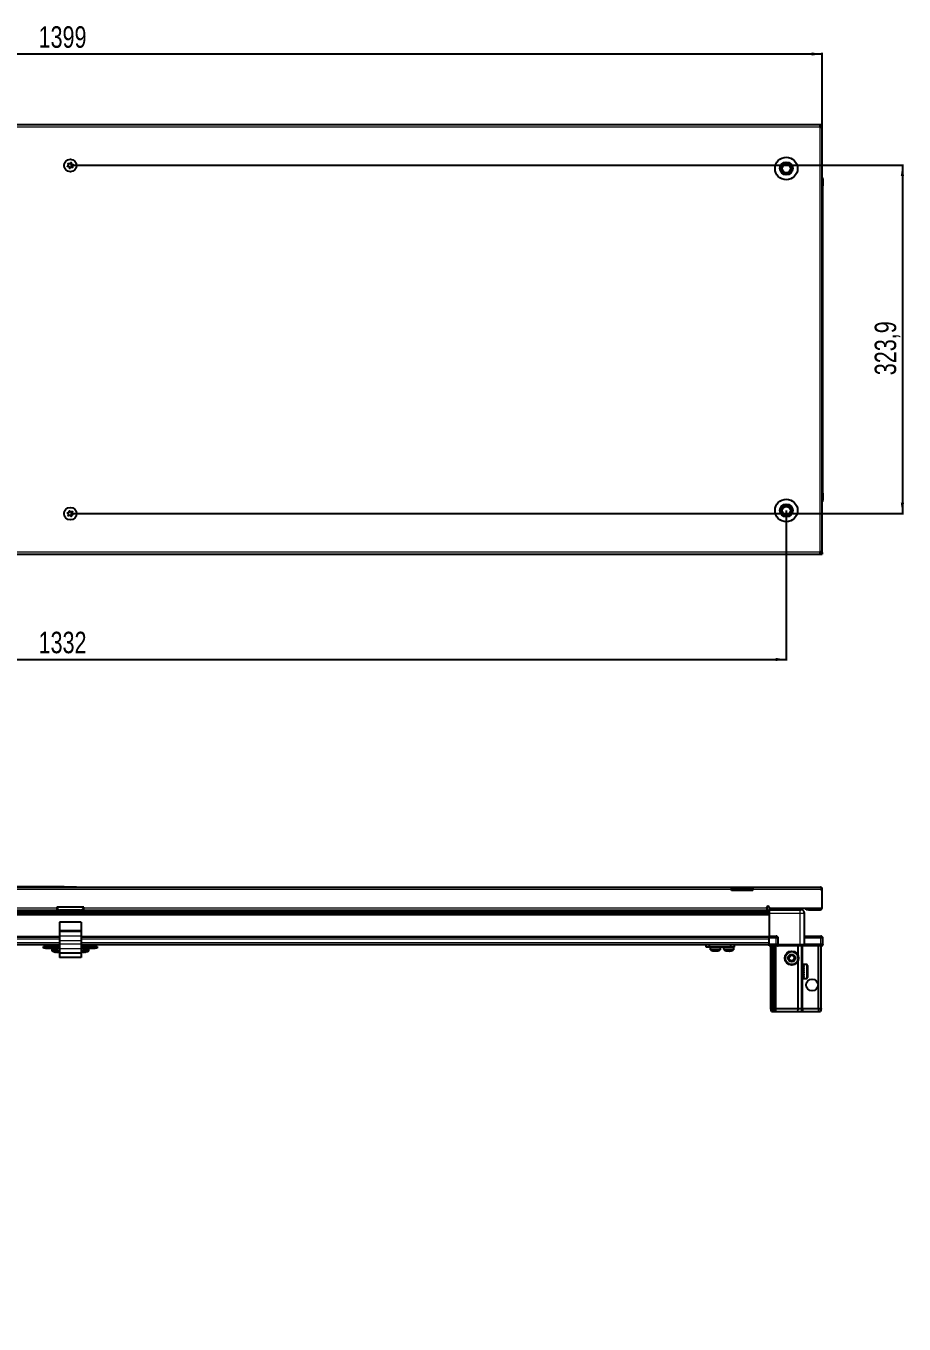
# Model space of a CAD drawing. Header units: millimetres. Extents: x 1256 to 6241, y -675 to 1817.
# Drawn here: x 2071 to 2888, y 532 to 1739 of the extents above; entities that cross this region are included whole.
import ezdxf

# ---------------------------------------------------------------- set-up
doc = ezdxf.new("R2010")
doc.units = ezdxf.units.MM
doc.layers.add('FORMAT', color=7, linetype='Continuous')
doc.styles.add('SLDTEXTSTYLE0', font='TXT', dxfattribs={"width": 0.75})
doc.dimstyles.new('SLDDIMSTYLE0', dxfattribs={"dimtxt": 20, "dimasz": 10, "dimexe": 0, "dimexo": 0.0625, "dimgap": 5, "dimtad": 2, "dimdec": 1, "dimrnd": 1e-09, "dimzin": 12, "dimdsep": 46, "dimtxsty": 'SLDTEXTSTYLE0', "dimsah": 1, "dimcen": 0.09, "dimadec": 0, "dimazin": 3, "dimtfac": 1, "dimtofl": 0, "dimtmove": 0, "dimatfit": 3, "dimfxl": 0, "dimfrac": 2, "dimtolj": 1, "dimtzin": 12, "dimarcsym": 0})

# ---------------------------------------------------------------- blocks, each defined once
blk = doc.blocks.new('_D_1')
at = {"layer": 'FORMAT'}
for p, q in [((1413, 1646.6), (1413, 1713.6)), ((2812, 1712.6), (1413, 1712.6)), ((2812, 1646.6), (2812, 1713.6))]:
    blk.add_line(p, q, dxfattribs=at)
for points in [[(1413, 1712.6), (1423, 1711.1), (1423, 1714.1)], [(2812, 1712.6), (2802, 1714.1), (2802, 1711.1)]]:
    blk.add_solid(points, dxfattribs=at)
at = {"layer": 'FORMAT', "insert": (2082.9, 1738.4), "char_height": 20, "attachment_point": 1, "style": 'SLDTEXTSTYLE0'}
blk.add_mtext('1399', dxfattribs=at)
blk = doc.blocks.new('_D_2')
at = {"layer": 'FORMAT'}
for p, q in [((1446.5, 1288.1), (1446.5, 1148.6)), ((2778.5, 1288.1), (2778.5, 1148.6)), ((1446.5, 1149.6), (2778.5, 1149.6))]:
    blk.add_line(p, q, dxfattribs=at)
for points in [[(1446.5, 1149.6), (1456.5, 1148.1), (1456.5, 1151.1)], [(2778.5, 1149.6), (2768.5, 1151.1), (2768.5, 1148.1)]]:
    blk.add_solid(points, dxfattribs=at)
at = {"layer": 'FORMAT', "insert": (2082.9, 1175.4), "char_height": 20, "attachment_point": 1, "style": 'SLDTEXTSTYLE0'}
blk.add_mtext('1332', dxfattribs=at)
blk = doc.blocks.new('_D_3')
at = {"layer": 'FORMAT'}
for p, q in [((2112.5, 1609.1), (2887.5, 1609.1)), ((2886.5, 1609.1), (2886.5, 1285.3)), ((2112.5, 1285.3), (2887.5, 1285.3))]:
    blk.add_line(p, q, dxfattribs=at)
for points in [[(2886.5, 1609.1), (2885, 1599.1), (2888, 1599.1)], [(2886.5, 1285.3), (2888, 1295.3), (2885, 1295.3)]]:
    blk.add_solid(points, dxfattribs=at)
at = {"layer": 'FORMAT', "insert": (2860.7, 1413.9), "char_height": 20, "attachment_point": 1, "rotation": 90, "style": 'SLDTEXTSTYLE0'}
blk.add_mtext('323,9', dxfattribs=at)
blk = doc.blocks.new('_D_9')
at = {"layer": 'FORMAT'}
for p, q in [((2106.7, 938.2), (1353.5, 938.2)), ((1354.5, 938.2), (1354.5, -668.8)), ((1415.1, -668.8), (1353.5, -668.8))]:
    blk.add_line(p, q, dxfattribs=at)
for points in [[(1354.5, 938.2), (1352.9, 928.2), (1356, 928.2)], [(1354.5, -668.8), (1356, -658.8), (1352.9, -658.8)]]:
    blk.add_solid(points, dxfattribs=at)
at = {"layer": 'FORMAT', "insert": (1328.7, 105.2), "char_height": 20, "attachment_point": 1, "rotation": 90, "style": 'SLDTEXTSTYLE0'}
blk.add_mtext('1607', dxfattribs=at)

msp = doc.modelspace()

# ---------------------------------------------------------------- linework, layer by layer
at = {"color": 7, "linetype": 'Continuous', "lineweight": 25}
for p, q in [((2809.89, 1646.6), (1415.09, 1646.6)), ((2809.89, 1644.5), (2809.89, 1646.6)), ((2811.99, 1646.6), (2809.89, 1646.6)), ((2809.89, 1645.1), (2811.99, 1645.1)), ((2809.89, 1644.5), (2811.99, 1644.5)), ((2811.99, 1645.1), (2811.99, 1646.6)), ((2811.99, 1644.5), (2811.99, 1645.1)), ((2811.99, 1249.7), (2811.99, 1644.5)), ((2811.99, 1597.93), (2811.99, 1597.93)), ((2812.49, 1596.6), (2812.49, 1590.1)), ((2812.49, 1590.1), (2812.49, 1596.6)), ((2811.99, 1590.1), (2812.49, 1590.1)), ((2812.34, 1304.1), (2812.34, 1590.1)), ((2812.49, 1590.1), (2812.49, 1590.1)), ((2812.49, 1590.1), (2812.49, 1590.1)), ((2811.99, 1304.1), (2812.49, 1304.1)), ((2812.49, 1304.1), (2812.49, 1304.1)), ((2812.49, 1297.6), (2812.49, 1304.1)), ((2812.49, 1304.1), (2812.49, 1297.6)), ((1415.09, 1247.6), (2809.89, 1247.6)), ((2809.89, 1247.6), (2809.89, 1249.7)), ((2811.99, 1249.7), (2809.89, 1249.7)), ((2811.99, 1249.1), (2809.89, 1249.1)), ((2809.89, 1247.6), (2811.99, 1247.6)), ((2811.99, 1249.1), (2811.99, 1249.7)), ((2811.99, 1249.1), (2811.99, 1247.6)), ((1497.49, 937.94), (2727.49, 937.94)), ((2106.7, 938.24), (2106.7, 937.94)), ((2106.7, 938.24), (2118.27, 938.24)), ((2118.27, 937.94), (2118.27, 938.24)), ((2727.49, 935.84), (2727.49, 937.94)), ((2727.49, 937.94), (2737.49, 937.94)), ((2737.49, 936.44), (2727.49, 936.44)), ((2727.49, 934.94), (2727.49, 935.84)), ((2747.49, 934.94), (2727.49, 934.94)), ((2737.49, 937.94), (2747.49, 937.94)), ((2747.49, 936.44), (2737.49, 936.44)), ((2747.49, 937.94), (2747.49, 935.84)), ((2747.49, 937.94), (2810.39, 937.94)), ((2747.49, 934.94), (2747.49, 935.84)), ((2810.99, 935.84), (2810.99, 934.94)), ((2810.99, 935.84), (2811.99, 935.84)), ((2811.99, 934.94), (2810.99, 934.94)), ((2811.99, 934.94), (2811.99, 935.84)), ((2811.99, 918.44), (2811.99, 934.94)), ((2124.99, 919.44), (2099.99, 919.44)), ((2099.99, 919.44), (2099.99, 918.54)), ((2099.99, 918.54), (2099.99, 916.44)), ((2124.99, 918.54), (2124.99, 919.44)), ((2124.99, 916.44), (2124.99, 918.54)), ((2760.49, 918.54), (2760.49, 919.29)), ((2760.49, 918.54), (2760.49, 916.44)), ((2762.49, 919.29), (2762.49, 918.44)), ((2762.49, 918.44), (2811.99, 918.44)), ((2762.49, 918.44), (2762.49, 916.94)), ((2765.24, 918.44), (2765.24, 916.94)), ((2791.74, 916.94), (2791.74, 918.44)), ((2796.99, 916.94), (2796.99, 918.44)), ((2762.49, 914.49), (1462.49, 914.49)), ((2762.49, 914.46), (1462.49, 914.46)), ((1464.49, 916.44), (2099.99, 916.44)), ((1488.61, 916.29), (2736.37, 916.29)), ((2122.49, 905.39), (2102.49, 905.39)), ((2102.49, 905.39), (2102.49, 897.66)), ((2121.99, 916.44), (2102.99, 916.44)), ((2122.49, 905.39), (2122.49, 897.66)), ((2124.99, 916.44), (2760.49, 916.44)), ((2730.99, 916.44), (2730.99, 916.29)), ((2731.1, 916.44), (2731.1, 916.29)), ((2731.28, 916.44), (2731.28, 916.29)), ((2731.79, 916.44), (2731.79, 916.29)), ((2732.18, 916.44), (2732.18, 916.29)), ((2733.04, 916.44), (2733.04, 916.29)), ((2733.6, 916.44), (2733.6, 916.29)), ((2734.72, 916.44), (2734.72, 916.29)), ((2735.4, 916.44), (2735.4, 916.29)), ((2736.37, 916.29), (2736.67, 916.29)), ((2736.67, 916.44), (2736.67, 916.29)), ((2736.67, 916.29), (2737.41, 916.29)), ((2736.67, 916.29), (2736.67, 916.29)), ((2736.93, 916.44), (2736.93, 916.29)), ((2737.41, 916.44), (2737.41, 916.29)), ((2737.41, 916.29), (2738.7, 916.29)), ((2738.61, 916.29), (2762.49, 916.29)), ((2738.7, 916.44), (2738.7, 916.29)), ((2738.79, 916.44), (2738.79, 916.29)), ((2739.42, 916.44), (2739.42, 916.29)), ((2740.62, 916.44), (2740.62, 916.29)), ((2741.24, 916.44), (2741.24, 916.29)), ((2742.22, 916.44), (2742.22, 916.29)), ((2742.7, 916.44), (2742.7, 916.29)), ((2743.37, 916.44), (2743.37, 916.29)), ((2743.64, 916.44), (2743.64, 916.29)), ((2743.94, 916.44), (2743.94, 916.29)), ((2743.99, 916.29), (2743.99, 916.44)), ((2743.99, 916.44), (2743.99, 916.29)), ((2762.49, 916.94), (2791.49, 916.94)), ((2762.49, 913.44), (2762.49, 892.44)), ((2762.64, 916.94), (2762.64, 913.44)), ((2795.49, 884.44), (2795.49, 913.44)), ((2798.99, 916.94), (2796.99, 916.94)), ((2798.99, 916.94), (2809.89, 916.94)), ((2102.49, 897.66), (2102.49, 896.22)), ((2102.49, 896.22), (2102.49, 892.45)), ((2122.49, 897.66), (2122.49, 896.22)), ((2122.49, 896.22), (2122.49, 892.45)), ((1462.49, 891.79), (2102.49, 891.79)), ((1462.49, 884.59), (2102.49, 884.59)), ((2087.49, 881.09), (2087.49, 882.59)), ((2087.49, 882.59), (2089.49, 882.59)), ((2089.49, 882.59), (2089.49, 881.09)), ((2089.49, 882.59), (2100.74, 882.59)), ((2097.49, 884.59), (2097.49, 882.59)), ((2100.74, 881.09), (2100.74, 882.59)), ((2100.74, 882.59), (2102.49, 882.59)), ((2102.49, 892.45), (2102.49, 888.12)), ((2102.49, 888.12), (2102.49, 884.89)), ((2102.49, 884.89), (2102.49, 880.57)), ((2122.49, 892.45), (2122.49, 888.12)), ((2122.49, 891.79), (2762.49, 891.79)), ((2122.49, 888.12), (2122.49, 884.89)), ((2122.49, 884.89), (2122.49, 880.57)), ((2122.49, 884.59), (2762.49, 884.59)), ((2122.49, 882.59), (2124.24, 882.59)), ((2124.24, 882.59), (2124.24, 881.09)), ((2124.24, 882.59), (2135.49, 882.59)), ((2127.49, 882.59), (2127.49, 884.59)), ((2135.49, 881.09), (2135.49, 882.59)), ((2135.49, 882.59), (2137.49, 882.59)), ((2137.49, 882.59), (2137.49, 881.09)), ((2703.84, 882.09), (2703.84, 884.59)), ((2706.84, 882.09), (2703.84, 882.09)), ((2706.84, 884.59), (2706.84, 882.09)), ((2727.04, 882.09), (2706.84, 882.09)), ((2707.69, 882.09), (2707.69, 880.18)), ((2717.19, 880.18), (2717.19, 882.09)), ((2717.24, 880.18), (2717.24, 882.09)), ((2720.19, 882.09), (2720.19, 880.18)), ((2727.04, 882.09), (2727.04, 884.59)), ((2730.04, 882.09), (2727.04, 882.09)), ((2729.69, 880.18), (2729.69, 882.09)), ((2730.04, 884.59), (2730.04, 882.09)), ((2762.49, 892.44), (2768.99, 892.44)), ((2762.49, 890.44), (2762.49, 892.44)), ((2762.49, 884.44), (2762.49, 890.44)), ((2762.49, 884.44), (2768.99, 884.44)), ((2762.49, 884.44), (2762.49, 884.1)), ((2762.49, 884.44), (2762.49, 884.44)), ((2768.99, 884.44), (2762.49, 884.44)), ((2762.49, 883.24), (2762.49, 884.1)), ((2762.49, 884.1), (2762.49, 884.1)), ((2762.49, 884.1), (2768.99, 884.1)), ((2770.31, 883.24), (2762.49, 883.24)), ((2763.99, 824.94), (2763.99, 883.24)), ((2765.49, 824.94), (2765.49, 883.24)), ((2766.99, 824.94), (2766.99, 883.24)), ((2767.99, 824.94), (2767.99, 883.24)), ((2770.99, 884.44), (2768.99, 884.44)), ((2770.31, 883.24), (2770.99, 883.24)), ((2770.99, 884.44), (2770.99, 890.44)), ((2770.99, 884.44), (2770.99, 883.24)), ((2770.99, 884.44), (2771.19, 884.44)), ((2771.19, 883.24), (2770.99, 883.24)), ((2771.19, 884.44), (2791.49, 884.44)), ((2791.49, 883.24), (2771.19, 883.24)), ((2789.49, 874.44), (2789.49, 883.24)), ((2791.49, 884.44), (2795.49, 884.44)), ((2795.49, 883.24), (2791.49, 883.24)), ((2792.99, 824.94), (2792.99, 883.24)), ((2795.49, 892.44), (2810.49, 892.44)), ((2795.49, 884.44), (2795.49, 883.24)), ((2795.49, 884.44), (2795.69, 884.44)), ((2795.69, 883.24), (2795.49, 883.24)), ((2795.69, 884.44), (2810.49, 884.44)), ((2810.49, 884.44), (2795.69, 884.44)), ((2810.49, 883.24), (2795.69, 883.24)), ((2808.49, 824.94), (2808.49, 883.24)), ((2812.49, 884.44), (2810.49, 884.44)), ((2810.49, 883.24), (2811.99, 883.24)), ((2810.99, 824.94), (2810.99, 883.24)), ((2811.99, 883.24), (2812.49, 884.1)), ((2812.49, 884.44), (2812.49, 890.44)), ((2812.49, 884.44), (2812.49, 884.1)), ((2089.49, 881.09), (2087.49, 881.09)), ((2089.49, 881.09), (2100.74, 881.09)), ((2095.24, 881.09), (2095.24, 879.18)), ((2102.49, 881.09), (2100.74, 881.09)), ((2102.49, 880.57), (2102.49, 876.59)), ((2122.49, 876.59), (2102.49, 876.59)), ((2102.49, 876.59), (2102.49, 872.59)), ((2122.49, 872.59), (2102.49, 872.59)), ((2124.24, 881.09), (2122.49, 881.09)), ((2122.49, 880.57), (2122.49, 876.59)), ((2122.49, 877.79), (2122.74, 877.71)), ((2122.49, 876.59), (2122.49, 872.59)), ((2124.24, 881.09), (2135.49, 881.09)), ((2129.74, 879.18), (2129.74, 881.09)), ((2137.49, 881.09), (2135.49, 881.09)), ((2789.49, 824.94), (2789.49, 869.44)), ((2793.02, 863.44), (2792.99, 863.44)), ((2793.5, 862.75), (2793.02, 863.44)), ((2793.02, 863.44), (2793.02, 862.39)), ((2793.02, 862.39), (2793.02, 855.44)), ((2793.99, 863.44), (2793.5, 862.75)), ((2793.5, 862.75), (2793.5, 861.88)), ((2793.5, 861.88), (2793.5, 856.13)), ((2793.99, 863.44), (2793.99, 862.39)), ((2793.99, 862.39), (2793.99, 855.44)), ((2794.49, 863.84), (2794.39, 863.84)), ((2794.39, 863.84), (2794.39, 855.04)), ((2797.39, 865.94), (2794.49, 865.94)), ((2794.49, 865.94), (2794.49, 865.93)), ((2794.99, 865.93), (2794.49, 865.93)), ((2794.49, 865.93), (2794.49, 865.85)), ((2794.49, 865.85), (2794.49, 865.5)), ((2794.99, 865.85), (2794.49, 865.85)), ((2794.99, 865.5), (2794.49, 865.5)), ((2794.49, 865.5), (2794.49, 865.2)), ((2794.49, 865.2), (2794.49, 864.48)), ((2794.99, 865.2), (2794.49, 865.2)), ((2794.99, 864.48), (2794.49, 864.48)), ((2794.49, 864.48), (2794.49, 863.99)), ((2794.49, 863.99), (2794.49, 862.97)), ((2794.99, 863.99), (2794.49, 863.99)), ((2794.99, 862.97), (2794.49, 862.97)), ((2794.49, 862.97), (2794.49, 862.33)), ((2794.49, 862.33), (2794.49, 861.11)), ((2794.99, 862.33), (2794.49, 862.33)), ((2794.99, 861.11), (2794.49, 861.11)), ((2794.49, 861.11), (2794.49, 860.57)), ((2794.99, 860.57), (2794.49, 860.57)), ((2794.49, 860.39), (2794.49, 859.09)), ((2794.99, 860.39), (2794.49, 860.39)), ((2794.99, 859.09), (2794.49, 859.09)), ((2794.99, 858.7), (2794.49, 858.7)), ((2794.49, 858.7), (2794.49, 858.35)), ((2794.99, 858.35), (2794.49, 858.35)), ((2794.49, 858.35), (2794.49, 857.1)), ((2794.99, 857.1), (2794.49, 857.1)), ((2794.49, 857.1), (2794.49, 856.43)), ((2794.99, 865.85), (2794.99, 865.93)), ((2794.99, 865.2), (2794.99, 865.5)), ((2794.99, 863.99), (2794.99, 864.48)), ((2794.99, 862.33), (2794.99, 862.97)), ((2794.99, 860.39), (2794.99, 861.11)), ((2794.99, 858.35), (2794.99, 859.09)), ((2794.99, 856.43), (2794.99, 857.1)), ((2798.19, 865.14), (2798.19, 863.65)), ((2798.19, 863.65), (2798.19, 853.74)), ((2792.99, 855.44), (2793.02, 855.44)), ((2793.02, 855.44), (2793.5, 856.13)), ((2793.5, 856.13), (2793.99, 855.44)), ((2794.39, 855.04), (2794.49, 855.04)), ((2794.49, 856.43), (2794.49, 855.34)), ((2794.99, 856.43), (2794.49, 856.43)), ((2794.99, 855.34), (2794.49, 855.34)), ((2794.49, 855.34), (2794.49, 854.79)), ((2794.49, 854.79), (2794.49, 853.98)), ((2794.99, 854.79), (2794.49, 854.79)), ((2794.99, 853.98), (2794.49, 853.98)), ((2794.49, 853.98), (2794.49, 853.62)), ((2794.49, 853.62), (2794.49, 853.16)), ((2794.99, 853.62), (2794.49, 853.62)), ((2794.99, 853.16), (2794.49, 853.16)), ((2794.49, 853.16), (2794.49, 853.01)), ((2794.49, 853.01), (2794.49, 852.94)), ((2794.99, 853.01), (2794.49, 853.01)), ((2794.49, 852.94), (2797.39, 852.94)), ((2794.99, 854.79), (2794.99, 855.34)), ((2794.99, 853.62), (2794.99, 853.98)), ((2794.99, 853.01), (2794.99, 853.16)), ((2763.99, 824.94), (2765.49, 824.94)), ((2764.79, 821.94), (2763.99, 824.94)), ((2765.94, 821.94), (2764.79, 821.94)), ((2765.49, 824.94), (2766.99, 824.94)), ((2765.94, 821.94), (2765.49, 824.94)), ((2766.44, 821.94), (2765.94, 821.94)), ((2766.44, 821.94), (2766.99, 824.94)), ((2767.18, 821.94), (2766.44, 821.94)), ((2766.99, 824.94), (2767.99, 824.94)), ((2767.18, 821.94), (2767.99, 824.94)), ((2768.99, 821.94), (2767.18, 821.94)), ((2767.99, 824.94), (2768.99, 824.94)), ((2768.99, 824.94), (2789.49, 824.94)), ((2789.16, 821.94), (2768.99, 821.94)), ((2789.16, 821.94), (2789.49, 824.94)), ((2792.18, 821.94), (2789.16, 821.94)), ((2789.49, 824.94), (2792.99, 824.94)), ((2792.99, 824.94), (2792.18, 821.94)), ((2793.99, 821.94), (2792.18, 821.94)), ((2792.99, 824.94), (2793.99, 824.94)), ((2793.99, 824.94), (2808.49, 824.94)), ((2808.33, 821.94), (2793.99, 821.94)), ((2808.49, 824.94), (2808.33, 821.94)), ((2810.18, 821.94), (2808.33, 821.94)), ((2808.49, 824.94), (2810.99, 824.94)), ((2810.99, 824.94), (2810.18, 821.94))]:
    msp.add_line(p, q, dxfattribs=at)
at = {"color": 8, "linetype": 'Continuous', "lineweight": 18}
for p, q in [((2809.89, 1644.5), (1415.09, 1644.5)), ((2809.89, 1249.7), (2809.89, 1644.5)), ((2811.99, 1596.6), (2812.49, 1596.6)), ((2811.99, 1297.6), (2812.49, 1297.6)), ((1415.09, 1249.7), (2809.89, 1249.7)), ((2727.49, 935.84), (1497.49, 935.84)), ((2737.49, 937.94), (2737.49, 936.44)), ((2810.99, 935.84), (2747.49, 935.84)), ((1464.49, 918.54), (2099.99, 918.54)), ((2124.99, 918.54), (2760.49, 918.54)), ((2798.99, 918.44), (2798.99, 916.94)), ((2809.89, 918.44), (2809.89, 916.94)), ((2762.49, 915.7), (1462.49, 915.7)), ((1462.49, 913.25), (2762.49, 913.25)), ((2762.49, 911.84), (1462.49, 911.84)), ((2099.99, 916.94), (2101.33, 916.94)), ((2123.65, 916.94), (2124.99, 916.94)), ((2760.49, 916.94), (2762.49, 916.94)), ((2791.49, 913.44), (2762.49, 913.44)), ((2791.49, 884.44), (2791.49, 913.44)), ((2122.49, 897.66), (2102.49, 897.66)), ((2122.49, 896.22), (2102.49, 896.22)), ((1462.49, 892.44), (2102.49, 892.44)), ((1462.49, 889.79), (2102.49, 889.79)), ((1462.49, 886.59), (2102.49, 886.59)), ((2122.49, 892.45), (2102.49, 892.45)), ((2122.49, 888.12), (2102.49, 888.12)), ((2122.49, 884.89), (2102.49, 884.89)), ((2122.49, 892.44), (2762.49, 892.44)), ((2122.49, 889.79), (2762.49, 889.79)), ((2122.49, 886.59), (2762.49, 886.59)), ((2768.99, 890.44), (2762.49, 890.44)), ((2762.49, 884.44), (2762.49, 884.1)), ((2768.99, 890.44), (2768.99, 892.44)), ((2768.99, 884.44), (2768.99, 890.44)), ((2770.99, 890.44), (2768.99, 890.44)), ((2768.99, 884.44), (2768.99, 884.1)), ((2768.99, 824.94), (2768.99, 883.24)), ((2771.19, 884.44), (2771.19, 883.24)), ((2791.49, 884.44), (2791.49, 883.24)), ((2793.99, 863.44), (2793.99, 883.24)), ((2810.49, 890.44), (2795.49, 890.44)), ((2795.69, 884.44), (2795.69, 883.24)), ((2810.49, 892.44), (2810.49, 890.44)), ((2810.49, 884.44), (2810.49, 890.44)), ((2812.49, 890.44), (2810.49, 890.44)), ((2810.49, 884.44), (2810.49, 883.24)), ((2102.49, 879.18), (2095.24, 879.18)), ((2102.49, 878.81), (2095.43, 878.81)), ((2122.49, 880.57), (2102.49, 880.57)), ((2129.74, 879.18), (2122.49, 879.18)), ((2129.54, 878.81), (2122.49, 878.81)), ((2709.9, 880.18), (2707.69, 880.18)), ((2710, 879.81), (2707.88, 879.81)), ((2717.19, 880.18), (2709.9, 880.18)), ((2716.99, 879.81), (2710, 879.81)), ((2717.04, 879.81), (2716.99, 879.81)), ((2717.24, 880.18), (2717.19, 880.18)), ((2727.69, 880.18), (2720.19, 880.18)), ((2727.58, 879.81), (2720.38, 879.81)), ((2729.49, 879.81), (2727.58, 879.81)), ((2729.69, 880.18), (2727.69, 880.18)), ((2797.39, 865.94), (2797.39, 864.24)), ((2797.39, 864.24), (2797.39, 852.94)), ((2793.99, 824.94), (2793.99, 855.44)), ((2768.99, 821.94), (2768.99, 824.94)), ((2793.99, 824.94), (2793.99, 821.94))]:
    msp.add_line(p, q, dxfattribs=at)
at = {"color": 7, "linetype": 'Continuous', "lineweight": 25}
for centre, radius in [((2112.49, 1608.95), 5.79), ((2112.49, 1608.95), 1.85), ((2778.49, 1606.1), 10.5), ((2778.49, 1606.1), 6), ((2778.49, 1606.1), 3.9), ((2778.49, 1288.1), 10.5), ((2778.49, 1288.1), 6), ((2778.49, 1288.1), 3.9), ((2112.49, 1285.25), 5.79), ((2112.49, 1285.25), 1.85), ((2783.49, 871.94), 6.5), ((2783.49, 871.94), 3.46), ((2802.49, 846.94), 5.5)]:
    msp.add_circle(centre, radius, dxfattribs=at)
at = {"color": 8, "linetype": 'Continuous', "lineweight": 18}
msp.add_circle((2783.49, 871.94), 5.7, dxfattribs=at)
at = {"color": 7, "linetype": 'Continuous', "lineweight": 25}
for centre, radius, start, end in [((2778.49, 1606.1), 4.62, 120, 180), ((2778.49, 1606.1), 4.62, 180, 240), ((2778.49, 1606.1), 4.62, 60, 120), ((2778.49, 1606.1), 4.62, 360, 60), ((2778.49, 1606.1), 4.62, 300, 360), ((2778.49, 1606.1), 4.62, 240, 300), ((2810.49, 1596.6), 2, 0, 41.39416), ((2778.49, 1288.1), 4.62, 120, 180), ((2778.49, 1288.1), 4.62, 60, 120), ((2778.49, 1288.1), 4.62, 0, 60), ((2810.49, 1297.6), 2, 318.57492, 0), ((2810.49, 1297.6), 2, 318.59038, 0), ((2778.49, 1288.1), 4.62, 180, 240), ((2778.49, 1288.1), 4.62, 240, 300), ((2778.49, 1288.1), 4.62, 300, 0), ((2102.99, 919.44), 3, 180, 270), ((2121.99, 919.44), 3, 270, 360), ((2761.49, 919.29), 1, 0, 180), ((2809.89, 919.04), 2.1, 270, 343.39845), ((2768.99, 890.44), 2, 0, 90), ((2810.49, 890.44), 2, 0, 90), ((2095.69, 879.18), 0.45, 180, 235.28209), ((2099.99, 885.39), 8, 235.28209, 259.10263), ((2099.99, 885.39), 8, 280.79755, 288.20996), ((2124.99, 885.39), 8, 286.33055, 304.71791), ((2129.29, 879.18), 0.45, 304.71791, 0), ((2708.14, 880.18), 0.45, 180, 235.28209), ((2712.44, 886.39), 8, 235.28209, 259.05401), ((2712.44, 886.39), 8, 280.84597, 304.71791), ((2712.49, 886.39), 8, 280.92113, 304.71791), ((2716.74, 880.18), 0.45, 304.71791, 0), ((2716.79, 880.18), 0.45, 304.71791, 0), ((2720.64, 880.18), 0.45, 180, 235.28209), ((2724.94, 886.39), 8, 235.28209, 258.92302), ((2724.94, 886.39), 8, 280.93918, 304.71791), ((2729.24, 880.18), 0.45, 304.71791, 0), ((2783.49, 871.94), 2.5, 118.29497, 178.29497), ((2783.49, 871.94), 2.5, 178.29497, 238.29497), ((2783.49, 871.94), 2.5, 238.29497, 298.29497), ((2783.49, 871.94), 2.5, 58.29497, 118.29497), ((2783.49, 871.94), 2.5, 298.29497, 358.29497), ((2783.49, 871.94), 2.5, 358.29497, 58.29497), ((2793.99, 863.84), 0.4, 270, 360), ((2797.39, 865.14), 0.8, 0, 90), ((2793.99, 855.04), 0.4, 0, 90), ((2797.39, 853.74), 0.8, 270, 0)]:
    msp.add_arc(centre, radius, start, end, dxfattribs=at)
msp.add_ellipse((2768.99, 880.64), major_axis=(0, 3.46), ratio=0.5773503, start_param=5.5604511, end_param=6.2831853, dxfattribs=at)
for points, knots in [([(2110.4, 1610.82), (2110.39, 1610.81), (2110.38, 1610.79), (2110.38, 1610.73), (2110.4, 1610.59), (2110.54, 1610.22), (2110.73, 1609.72), (2110.62, 1609.09), (2110.31, 1608.69), (2110.03, 1608.41), (2109.87, 1608.23), (2109.83, 1608.14), (2109.82, 1608.1), (2109.83, 1608.07), (2109.85, 1608.04), (2109.91, 1608), (2110.17, 1607.93), (2110.64, 1607.88), (2111.31, 1607.63), (2111.62, 1606.99), (2111.73, 1606.53), (2111.83, 1606.28), (2111.88, 1606.23), (2111.91, 1606.21), (2111.94, 1606.21), (2111.97, 1606.22), (2112.01, 1606.24), (2112.08, 1606.29), (2112.23, 1606.46), (2112.47, 1606.76), (2112.84, 1607.12), (2113.44, 1607.29), (2113.97, 1607.16), (2114.35, 1607.06), (2114.5, 1607.05), (2114.55, 1607.07), (2114.58, 1607.09), (2114.6, 1607.12), (2114.6, 1607.18), (2114.58, 1607.32), (2114.44, 1607.69), (2114.25, 1608.19), (2114.35, 1608.82), (2114.67, 1609.22), (2114.95, 1609.5), (2115.1, 1609.68), (2115.15, 1609.77), (2115.15, 1609.81), (2115.15, 1609.84), (2115.13, 1609.87), (2115.07, 1609.91), (2114.81, 1609.98), (2114.34, 1610.03), (2113.67, 1610.28), (2113.35, 1610.91), (2113.24, 1611.38), (2113.14, 1611.63), (2113.1, 1611.68), (2113.07, 1611.69), (2113.04, 1611.7), (2113, 1611.69), (2112.97, 1611.67), (2112.9, 1611.62), (2112.75, 1611.45), (2112.51, 1611.15), (2112.14, 1610.79), (2111.53, 1610.62), (2111.01, 1610.75), (2110.63, 1610.85), (2110.48, 1610.86), (2110.42, 1610.84), (2110.41, 1610.83), (2110.4, 1610.82)], [0, 0, 0, 0, 0.0020087, 0.00442, 0.0093647, 0.0255282, 0.0677053, 0.0957862, 0.1246456, 0.1503415, 0.1605194, 0.1633943, 0.1656965, 0.1672448, 0.1688741, 0.1707699, 0.1786058, 0.2119941, 0.2499945, 0.2879948, 0.3213831, 0.329219, 0.3311148, 0.3327441, 0.3342924, 0.3362166, 0.3385353, 0.3413178, 0.349662, 0.3753578, 0.4042173, 0.4322982, 0.4744753, 0.4906388, 0.4966691, 0.49844, 0.5, 0.5020087, 0.50442, 0.5093647, 0.5255282, 0.5677053, 0.5957862, 0.6246456, 0.6503415, 0.6605194, 0.6633943, 0.6656965, 0.6672448, 0.6688741, 0.6707699, 0.6786058, 0.7119941, 0.7499945, 0.7879948, 0.8213831, 0.829219, 0.8311148, 0.8327441, 0.8342924, 0.8362166, 0.8385353, 0.8413178, 0.849662, 0.8753578, 0.9042173, 0.9322982, 0.9744753, 0.9906388, 0.9966691, 0.99844, 1, 1, 1, 1]), ([(2773.87, 1606.1), (2774.2, 1606.68), (2774.77, 1607.66), (2775.59, 1609.08), (2776, 1609.79), (2776.18, 1610.1)], [0, 0, 0, 0, 0.4391308, 0.7513783, 1, 1, 1, 1]), ([(2776.18, 1602.1), (2775.85, 1602.68), (2775.28, 1603.66), (2774.46, 1605.08), (2774.05, 1605.79), (2773.87, 1606.1)], [0, 0, 0, 0, 0.4391308, 0.7513783, 1, 1, 1, 1]), ([(2776.18, 1610.1), (2776.38, 1610.1), (2777.08, 1610.1), (2778.39, 1610.1), (2779.78, 1610.1), (2780.53, 1610.1), (2780.8, 1610.1)], [0, 0, 0, 0, 0.1393293, 0.4852696, 0.8163565, 1, 1, 1, 1]), ([(2780.8, 1610.1), (2781.13, 1609.53), (2781.69, 1608.55), (2782.52, 1607.13), (2782.93, 1606.42), (2783.11, 1606.1)], [0, 0, 0, 0, 0.4391308, 0.7513783, 1, 1, 1, 1]), ([(2783.11, 1606.1), (2782.78, 1605.53), (2782.21, 1604.55), (2781.39, 1603.13), (2780.98, 1602.42), (2780.8, 1602.1)], [0, 0, 0, 0, 0.4391308, 0.7513783, 1, 1, 1, 1]), ([(2780.8, 1602.1), (2780.53, 1602.1), (2779.78, 1602.1), (2778.39, 1602.1), (2777.08, 1602.1), (2776.38, 1602.1), (2776.18, 1602.1)], [0, 0, 0, 0, 0.1836435, 0.5147304, 0.8606707, 1, 1, 1, 1]), ([(2773.87, 1288.1), (2774.2, 1288.68), (2774.77, 1289.66), (2775.59, 1291.08), (2776, 1291.79), (2776.18, 1292.1)], [0, 0, 0, 0, 0.4391308, 0.7513783, 1, 1, 1, 1]), ([(2776.18, 1292.1), (2776.38, 1292.1), (2777.08, 1292.1), (2778.39, 1292.1), (2779.78, 1292.1), (2780.53, 1292.1), (2780.8, 1292.1)], [0, 0, 0, 0, 0.1393293, 0.4852696, 0.8163565, 1, 1, 1, 1]), ([(2780.8, 1292.1), (2781.13, 1291.53), (2781.69, 1290.55), (2782.52, 1289.13), (2782.93, 1288.42), (2783.11, 1288.1)], [0, 0, 0, 0, 0.4391308, 0.7513783, 1, 1, 1, 1]), ([(2115.21, 1284.61), (2115.21, 1284.62), (2115.22, 1284.65), (2115.19, 1284.7), (2115.1, 1284.82), (2114.81, 1285.07), (2114.4, 1285.42), (2114.19, 1286.02), (2114.28, 1286.53), (2114.39, 1286.91), (2114.44, 1287.14), (2114.44, 1287.24), (2114.42, 1287.28), (2114.4, 1287.3), (2114.37, 1287.31), (2114.3, 1287.32), (2114.04, 1287.26), (2113.6, 1287.09), (2112.9, 1286.98), (2112.31, 1287.39), (2112, 1287.74), (2111.79, 1287.92), (2111.72, 1287.94), (2111.69, 1287.94), (2111.66, 1287.93), (2111.64, 1287.9), (2111.61, 1287.87), (2111.58, 1287.79), (2111.53, 1287.57), (2111.46, 1287.2), (2111.31, 1286.7), (2110.86, 1286.26), (2110.33, 1286.13), (2109.95, 1286.03), (2109.82, 1285.97), (2109.77, 1285.93), (2109.76, 1285.89), (2109.76, 1285.86), (2109.79, 1285.8), (2109.88, 1285.69), (2110.17, 1285.44), (2110.58, 1285.09), (2110.78, 1284.49), (2110.7, 1283.98), (2110.59, 1283.6), (2110.54, 1283.37), (2110.54, 1283.27), (2110.55, 1283.23), (2110.58, 1283.21), (2110.6, 1283.19), (2110.67, 1283.19), (2110.94, 1283.25), (2111.38, 1283.42), (2112.08, 1283.53), (2112.66, 1283.12), (2112.98, 1282.76), (2113.19, 1282.59), (2113.25, 1282.57), (2113.29, 1282.57), (2113.31, 1282.58), (2113.34, 1282.61), (2113.36, 1282.64), (2113.4, 1282.72), (2113.45, 1282.94), (2113.52, 1283.31), (2113.67, 1283.81), (2114.12, 1284.25), (2114.65, 1284.38), (2115.03, 1284.48), (2115.16, 1284.54), (2115.2, 1284.58), (2115.21, 1284.6), (2115.21, 1284.61)], [0, 0, 0, 0, 0.0020087, 0.00442, 0.0093647, 0.0255282, 0.0677053, 0.0957862, 0.1246456, 0.1503415, 0.1605194, 0.1633943, 0.1656965, 0.1672448, 0.1688741, 0.1707699, 0.1786058, 0.2119941, 0.2499945, 0.2879948, 0.3213831, 0.329219, 0.3311148, 0.3327441, 0.3342924, 0.3362166, 0.3385353, 0.3413178, 0.349662, 0.3753578, 0.4042173, 0.4322982, 0.4744753, 0.4906388, 0.4966691, 0.49844, 0.5, 0.5020087, 0.50442, 0.5093647, 0.5255282, 0.5677053, 0.5957862, 0.6246456, 0.6503415, 0.6605194, 0.6633943, 0.6656965, 0.6672448, 0.6688741, 0.6707699, 0.6786058, 0.7119941, 0.7499945, 0.7879948, 0.8213831, 0.829219, 0.8311148, 0.8327441, 0.8342924, 0.8362166, 0.8385353, 0.8413178, 0.849662, 0.8753578, 0.9042173, 0.9322982, 0.9744753, 0.9906388, 0.9966691, 0.99844, 1, 1, 1, 1]), ([(2776.18, 1284.1), (2775.85, 1284.68), (2775.28, 1285.66), (2774.46, 1287.08), (2774.05, 1287.79), (2773.87, 1288.1)], [0, 0, 0, 0, 0.4391308, 0.7513783, 1, 1, 1, 1]), ([(2780.8, 1284.1), (2780.53, 1284.1), (2779.78, 1284.1), (2778.39, 1284.1), (2777.08, 1284.1), (2776.38, 1284.1), (2776.18, 1284.1)], [0, 0, 0, 0, 0.1836435, 0.5147304, 0.8606707, 1, 1, 1, 1]), ([(2783.11, 1288.1), (2782.78, 1287.53), (2782.21, 1286.55), (2781.39, 1285.13), (2780.98, 1284.42), (2780.8, 1284.1)], [0, 0, 0, 0, 0.4391308, 0.7513783, 1, 1, 1, 1]), ([(2810.39, 937.94), (2810.43, 937.91), (2810.52, 937.86), (2810.66, 937.46), (2810.79, 936.91), (2810.9, 936.33), (2810.97, 935.96), (2810.99, 935.84)], [0, 0, 0, 0, 0.2302553, 0.4485219, 0.6667858, 0.8850496, 1, 1, 1, 1]), ([(2811.99, 935.84), (2811.96, 936.09), (2811.91, 936.58), (2811.52, 937.22), (2811, 937.68), (2810.58, 937.8), (2810.4, 937.85)], [0, 0, 0, 0, 0.27324348, 0.53225991, 0.79127318, 1, 1, 1, 1]), ([(2762.49, 913.44), (2762.49, 913.83), (2762.49, 914.62), (2762.49, 915.67), (2762.49, 916.46), (2762.49, 916.88), (2762.49, 916.92), (2762.49, 916.94)], [0, 0, 0, 0, 0.2146939, 0.4293877, 0.6440816, 0.8587754, 1, 1, 1, 1]), ([(2791.49, 916.94), (2791.55, 916.94), (2791.69, 916.94), (2791.85, 916.94), (2791.97, 916.94), (2791.98, 916.94), (2791.99, 916.94)], [0, 0, 0, 0, 0.2493943, 0.5003335, 0.7501667, 1, 1, 1, 1]), ([(2795.49, 913.44), (2795.44, 913.88), (2795.37, 914.55), (2794.93, 915.37), (2794.48, 915.93), (2793.92, 916.38), (2793.11, 916.82), (2792.43, 916.89), (2791.99, 916.94)], [0, 0, 0, 0, 0.2394568, 0.3683607, 0.5, 0.6316393, 0.7605432, 1, 1, 1, 1]), ([(2098.48, 877.53), (2098.48, 877.53), (2098.49, 877.53), (2098.36, 877.56), (2098.17, 877.63), (2098.04, 877.69), (2098.03, 877.71), (2098.03, 877.71), (2098.04, 877.71), (2098.06, 877.71), (2098.11, 877.7), (2098.31, 877.65), (2098.65, 877.58), (2099.07, 877.53), (2099.4, 877.53), (2099.62, 877.57), (2099.78, 877.64), (2099.89, 877.69), (2099.96, 877.71), (2099.98, 877.71), (2100, 877.71), (2100.03, 877.71), (2100.1, 877.69), (2100.26, 877.61), (2100.44, 877.53), (2100.84, 877.53), (2101.16, 877.56), (2101.48, 877.61), (2101.72, 877.66), (2101.86, 877.7), (2101.91, 877.71), (2101.93, 877.71), (2101.94, 877.71), (2101.95, 877.71), (2101.93, 877.69), (2101.78, 877.62), (2101.59, 877.56), (2101.47, 877.52), (2101.49, 877.53), (2101.49, 877.53)], [0, 0, 0, 0, 0.0107986, 0.0543621, 0.1370986, 0.1577299, 0.1615047, 0.1653161, 0.1678592, 0.1703965, 0.1748191, 0.1884464, 0.2519024, 0.3158484, 0.35385, 0.4061453, 0.4637925, 0.4927153, 0.4963388, 0.4992154, 0.5021163, 0.5054668, 0.5118133, 0.5384791, 0.6443718, 0.679317, 0.724599, 0.772938, 0.8076141, 0.8250414, 0.8286649, 0.8323302, 0.8348863, 0.8381059, 0.84395, 0.8668038, 0.9571124, 0.9985019, 1, 1, 1, 1]), ([(2122.74, 877.71), (2122.74, 877.71), (2122.74, 877.71), (2122.75, 877.71), (2122.81, 877.69), (2123.11, 877.61), (2123.5, 877.53), (2123.76, 877.53), (2123.82, 877.56), (2123.82, 877.61), (2123.81, 877.66), (2123.81, 877.7), (2123.84, 877.71), (2123.85, 877.71), (2123.88, 877.71), (2123.9, 877.71), (2123.98, 877.69), (2124.23, 877.62), (2124.55, 877.55), (2124.98, 877.52), (2125.38, 877.55), (2125.71, 877.61), (2125.96, 877.68), (2126.07, 877.7), (2126.09, 877.71), (2126.11, 877.71), (2126.13, 877.71), (2126.15, 877.7), (2126.18, 877.67), (2126.15, 877.6), (2126.16, 877.54), (2126.28, 877.52), (2126.52, 877.54), (2126.78, 877.59), (2127, 877.64), (2127.1, 877.67), (2127.17, 877.69), (2127.21, 877.7), (2127.23, 877.71), (2127.24, 877.71), (2127.24, 877.71), (2127.24, 877.71)], [0, 0, 0, 0, 0.00194946, 0.00530077, 0.01164856, 0.03832017, 0.14423596, 0.17918874, 0.22448056, 0.27283008, 0.30751373, 0.32494482, 0.3285691, 0.33223522, 0.33479185, 0.33801215, 0.34385759, 0.3667163, 0.45704456, 0.49844311, 0.54018368, 0.61740779, 0.65563235, 0.66044883, 0.66399404, 0.66657022, 0.66915092, 0.67298293, 0.68329729, 0.72905388, 0.79751578, 0.8350667, 0.87275787, 0.93563066, 0.95900573, 0.97362649, 0.98314044, 0.99253451, 0.99618474, 0.99902659, 1, 1, 1, 1]), ([(2710.92, 878.53), (2710.91, 878.53), (2710.88, 878.54), (2710.67, 878.6), (2710.51, 878.67), (2710.45, 878.7), (2710.44, 878.71), (2710.44, 878.71), (2710.45, 878.71), (2710.47, 878.71), (2710.52, 878.7), (2710.74, 878.65), (2711.07, 878.58), (2711.45, 878.53), (2711.73, 878.52), (2711.99, 878.56), (2712.13, 878.63), (2712.26, 878.69), (2712.31, 878.71), (2712.33, 878.71), (2712.35, 878.71), (2712.38, 878.71), (2712.42, 878.7), (2712.54, 878.65), (2712.7, 878.58), (2712.95, 878.53), (2713.31, 878.53), (2713.68, 878.57), (2714.01, 878.64), (2714.24, 878.69), (2714.32, 878.71), (2714.34, 878.71), (2714.35, 878.71), (2714.35, 878.71), (2714.33, 878.69), (2714.17, 878.61), (2713.93, 878.53), (2713.94, 878.53), (2713.95, 878.53)], [0, 0, 0, 0, 0.02451912, 0.10597395, 0.13384212, 0.14781851, 0.15355312, 0.15640274, 0.15927956, 0.16178012, 0.16647727, 0.18164832, 0.25411072, 0.30099815, 0.33557914, 0.37919172, 0.4620214, 0.4826759, 0.48645495, 0.49027069, 0.49281666, 0.49535678, 0.49978442, 0.51342704, 0.5769545, 0.64097254, 0.67901695, 0.73137106, 0.78908324, 0.81803858, 0.82166614, 0.82454604, 0.82745017, 0.83080452, 0.83715808, 0.86385392, 0.96986594, 1, 1, 1, 1]), ([(2723.41, 878.54), (2723.42, 878.53), (2723.47, 878.52), (2723.42, 878.55), (2723.3, 878.59), (2723.19, 878.64), (2723.14, 878.67), (2723.11, 878.69), (2723.09, 878.7), (2723.09, 878.71), (2723.1, 878.71), (2723.1, 878.71), (2723.11, 878.71)], [0, 0, 0, 0, 0.117513, 0.3191822, 0.6555874, 0.7806573, 0.8588867, 0.9097918, 0.9600554, 0.9795862, 0.9947917, 1, 1, 1, 1]), ([(2723.11, 878.71), (2723.11, 878.71), (2723.12, 878.71), (2723.16, 878.7), (2723.32, 878.67), (2723.61, 878.6), (2723.96, 878.55), (2724.29, 878.52), (2724.62, 878.54), (2724.83, 878.6), (2724.99, 878.67), (2725.07, 878.7), (2725.11, 878.71), (2725.14, 878.71), (2725.16, 878.71), (2725.18, 878.71), (2725.22, 878.7), (2725.33, 878.65), (2725.44, 878.58), (2725.64, 878.53), (2725.89, 878.52), (2726.28, 878.56), (2726.63, 878.63), (2726.9, 878.69), (2726.96, 878.71), (2726.98, 878.71), (2726.99, 878.71), (2726.99, 878.71), (2726.98, 878.7), (2726.88, 878.65), (2726.66, 878.58), (2726.45, 878.53), (2726.44, 878.53), (2726.44, 878.53)], [0, 0, 0, 0, 0.00335057, 0.00806284, 0.02111903, 0.07947625, 0.14901178, 0.19299249, 0.23733261, 0.33388781, 0.36692228, 0.38348967, 0.39028738, 0.39366527, 0.39707541, 0.40003952, 0.40560744, 0.42359096, 0.50948669, 0.56506626, 0.606058, 0.65775563, 0.75594056, 0.78042406, 0.78490369, 0.7894268, 0.79244476, 0.79545578, 0.80070423, 0.81687596, 0.89218036, 0.96806628, 1, 1, 1, 1]), ([(2780.95, 870.57), (2780.96, 871.08), (2780.99, 872.05), (2781.02, 873.01), (2781.03, 873.45)], [0, 0, 0, 0, 0.5346859, 1, 1, 1, 1]), ([(2783.4, 869.05), (2783.11, 869.23), (2782.41, 869.66), (2781.56, 870.19), (2781.05, 870.5), (2780.95, 870.57)], [0, 0, 0, 0, 0.3629006, 0.8668753, 1, 1, 1, 1]), ([(2781.03, 873.45), (2781.49, 873.7), (2782.34, 874.16), (2783.18, 874.61), (2783.57, 874.82)], [0, 0, 0, 0, 0.5346859, 1, 1, 1, 1]), ([(2785.94, 870.42), (2785.49, 870.17), (2784.64, 869.72), (2783.8, 869.26), (2783.4, 869.05)], [0, 0, 0, 0, 0.5346859, 1, 1, 1, 1]), ([(2783.57, 874.82), (2783.68, 874.76), (2784.19, 874.44), (2785.04, 873.92), (2785.74, 873.49), (2786.03, 873.3)], [0, 0, 0, 0, 0.1331247, 0.6370994, 1, 1, 1, 1]), ([(2786.03, 873.3), (2786.01, 872.79), (2785.99, 871.82), (2785.96, 870.87), (2785.94, 870.42)], [0, 0, 0, 0, 0.53468586, 1, 1, 1, 1])]:
    msp.add_open_spline(points, degree=3, knots=knots, dxfattribs=at)
at = {"color": 8, "linetype": 'Continuous', "lineweight": 18}
msp.add_open_spline([(2791.49, 913.44), (2791.49, 913.88), (2791.49, 914.55), (2791.49, 915.37), (2791.49, 915.93), (2791.49, 916.38), (2791.49, 916.82), (2791.49, 916.89), (2791.49, 916.94)], degree=3, knots=[0, 0, 0, 0, 0.23945684, 0.36836066, 0.5, 0.63163934, 0.76054316, 1, 1, 1, 1], dxfattribs=at)
msp.add_open_spline([(2795.49, 913.44), (2795.43, 913.44), (2795.31, 913.44), (2794.38, 913.44), (2793.06, 913.44), (2792.01, 913.44), (2791.49, 913.44)], degree=3, dxfattribs=at)

# ---------------------------------------------------------------- dimensions: what is measured, and where the dimension line sits
at = {"layer": 'FORMAT'}
dim = msp.add_linear_dim(base=(1412.99, 1712.6), p1=(2811.99, 1646.6), p2=(1412.99, 1646.6), dimstyle='SLDDIMSTYLE0', dxfattribs=at)
dim.commit()
dim.dimension.update_dxf_attribs({"geometry": '_D_1', "text_midpoint": (2112.49, 1712.6), "dimtype": 160})
for base, p1, p2, angle, picture, middle in [((2886.48881076, 1285.25434732), (2112.48845386, 1609.10434732), (2112.48845386, 1285.25434732), 90, '_D_3', (2886.48881076, 1447.17934732)), ((2778.49, 1149.6), (1446.49, 1288.1), (2778.49, 1288.1), 0, '_D_2', (2112.49, 1149.6)), ((1354.49, -668.76), (2106.7, 938.24), (1415.09, -668.76), 90, '_D_9', (1354.49, 134.74))]:
    dim = msp.add_linear_dim(base=base, p1=p1, p2=p2, angle=angle, dimstyle='SLDDIMSTYLE0', dxfattribs=at)
    dim.commit()
    dim.dimension.update_dxf_attribs({"geometry": picture, "text_midpoint": middle, "dimtype": 160})

doc.saveas('drawing.dxf')
